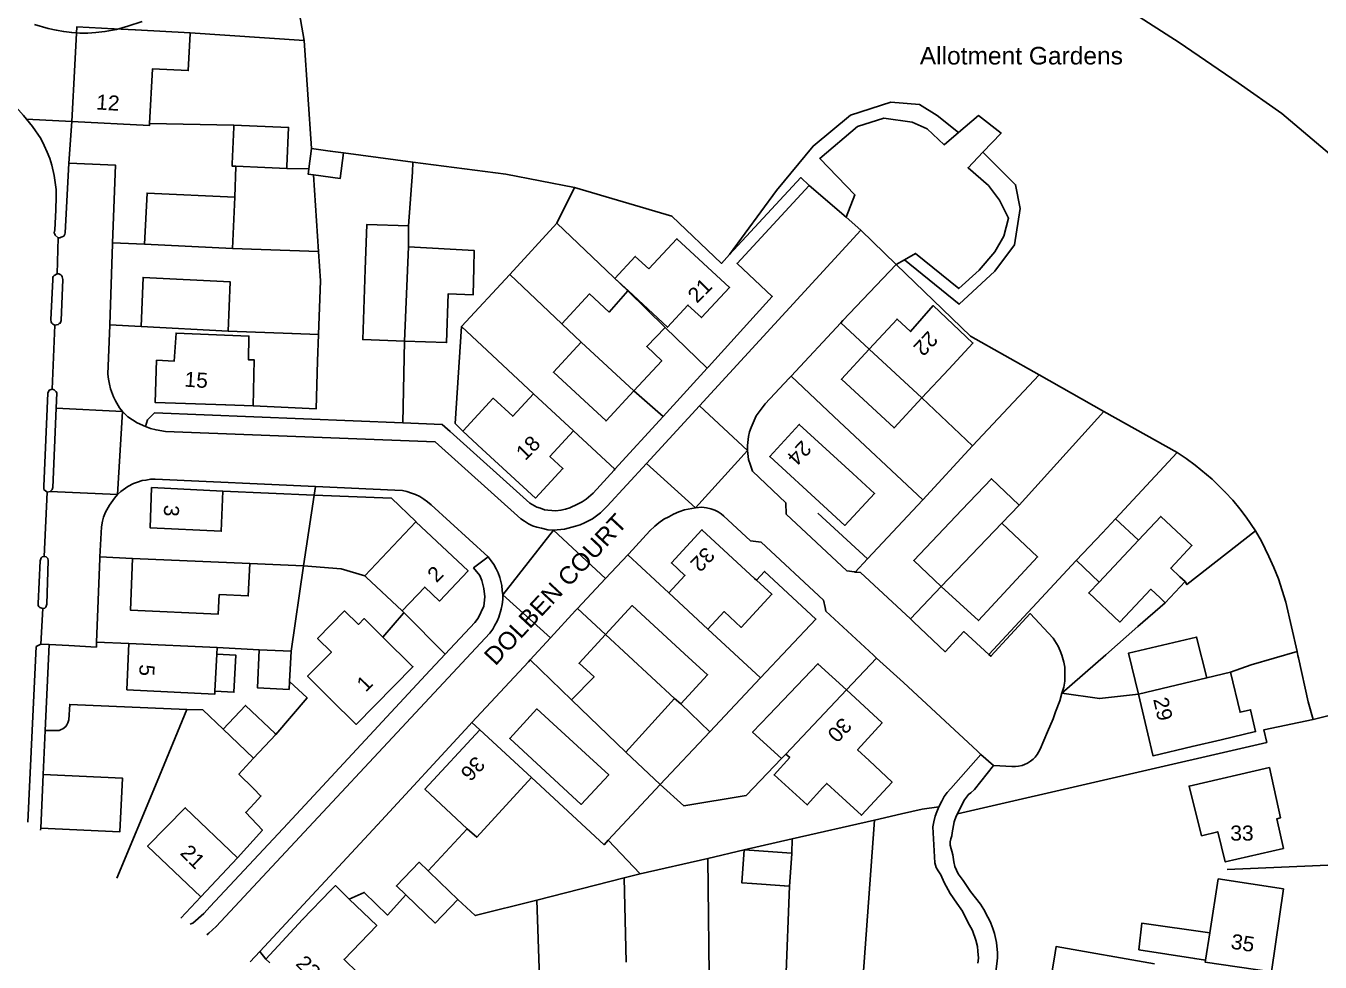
# Model space of a CAD drawing. Header units: millimetres. Extents: x 111502 to 977541, y 8702 to 1044108.
# Drawn here: x 487789.9 to 487918.9, y 241524.3 to 241617.6 of the extents above; entities that cross this region are included whole.
import ezdxf

# ---------------------------------------------------------------- set-up
doc = ezdxf.new("R2010")
doc.units = ezdxf.units.MM
doc.header["$LTSCALE"] = 0.25
doc.linetypes.add('DASHED2', pattern=[9.525, 6.35, -3.175])
doc.layers.add('E HVSS As Laid HV', color=10, linetype='Continuous')
doc.layers.add('X HVSS Site Background', color=8, linetype='Continuous')
doc.styles.add('OS Master Map$1$Standard', font='txt')

# ---------------------------------------------------------------- blocks, each defined once
blk = doc.blocks.new('OS MAP 060722')
at = {"layer": 'X HVSS Site Background', "flags": 128}
for points in [[(-1009.13, 2491.74), (-1010.53, 2491.29), (-1010.53, 2491.29), (-1011.68, 2490.94), (-1011.68, 2490.94), (-1012.83, 2490.74), (-1012.83, 2490.74), (-1013.73, 2490.64), (-1013.73, 2490.64), (-1014.53, 2490.59), (-1014.53, 2490.59), (-1015.33, 2490.59), (-1015.33, 2490.59), (-1016.13, 2490.64), (-1016.13, 2490.64), (-1016.93, 2490.74), (-1016.93, 2490.74), (-1017.68, 2490.89), (-1017.68, 2490.89), (-1018.48, 2491.04), (-1018.48, 2491.04), (-1019.83, 2491.44)], [(-888.63, 2476.74), (-895.53, 2482.59), (-895.53, 2482.59), (-899.88, 2485.64), (-899.88, 2485.64), (-905.78, 2489.64), (-905.78, 2489.64), (-910.58, 2492.74)], [(-995.78, 2506.04), (-992.98, 2489.84)], [(-1004.33, 2490.63), (-1009.79, 2490.91), (-1009.79, 2490.91), (-1011.93, 2491.02), (-1011.93, 2491.02), (-1015.63, 2491.21), (-1015.63, 2491.21), (-1015.83, 2487.44), (-1015.83, 2487.44), (-1016.13, 2481.79)], [(-1008.38, 2481.59), (-1008.08, 2487.04), (-1008.08, 2487.04), (-1004.53, 2486.86), (-1004.53, 2486.86), (-1004.34, 2490.56), (-1004.34, 2490.56), (-1004.33, 2490.63)], [(-1004.33, 2490.63), (-992.98, 2489.84)], [(-992.98, 2489.84), (-992.23, 2479.09)], [(-1025.53, 2485.84), (-1025.03, 2485.64), (-1025.03, 2485.64), (-1024.43, 2485.34), (-1024.43, 2485.34), (-1023.13, 2484.44), (-1023.13, 2484.44), (-1022.48, 2483.94), (-1022.48, 2483.94), (-1021.43, 2482.94), (-1021.43, 2482.94), (-1020.93, 2482.39), (-1020.93, 2482.39), (-1020.63, 2482.02)], [(-950.58, 2468.54), (-945.89, 2474.92), (-945.89, 2474.92), (-942.23, 2479.33), (-942.23, 2479.33), (-938.52, 2482.4), (-938.52, 2482.4), (-934.51, 2483.71), (-934.51, 2483.71), (-931.66, 2483.47), (-931.66, 2483.47), (-929.9, 2482.39), (-929.9, 2482.39), (-927.77, 2480.68)], [(-1016.13, 2481.79), (-1020.63, 2482.02)], [(-1020.63, 2482.02), (-1020.03, 2481.29), (-1020.03, 2481.29), (-1019.23, 2480.09), (-1019.23, 2480.09), (-1018.88, 2479.39), (-1018.88, 2479.39), (-1018.58, 2478.74), (-1018.58, 2478.74), (-1018.33, 2478.09), (-1018.33, 2478.09), (-1018.13, 2477.44), (-1018.13, 2477.44), (-1017.88, 2476.39), (-1017.88, 2476.39), (-1017.68, 2474.99), (-1017.68, 2474.99), (-1017.68, 2474.29), (-1017.68, 2474.29), (-1017.73, 2472.94), (-1017.73, 2472.94), (-1017.83, 2470.99), (-1017.83, 2470.99), (-1017.88, 2470.69), (-1017.88, 2470.69), (-1017.83, 2470.54), (-1017.83, 2470.54), (-1017.78, 2470.44), (-1017.78, 2470.44), (-1017.48, 2470.19)], [(-1016.13, 2481.79), (-1016.43, 2477.64)], [(-1016.13, 2481.79), (-1008.38, 2481.39), (-1008.38, 2481.39), (-1008.38, 2481.59)], [(-999.98, 2481.42), (-1008.38, 2481.59)], [(-938.96, 2472.23), (-938.09, 2474.47), (-938.09, 2474.47), (-941.59, 2478.09), (-941.59, 2478.09), (-937.84, 2481.28), (-937.84, 2481.28), (-935.19, 2482.11), (-935.19, 2482.11), (-932.37, 2481.73), (-932.37, 2481.73), (-930.89, 2481.06), (-930.89, 2481.06), (-929.19, 2479.47), (-929.19, 2479.47), (-927.77, 2480.68)], [(-927.77, 2480.68), (-925.78, 2482.37), (-925.78, 2482.37), (-923.52, 2480.63), (-923.52, 2480.63), (-925.33, 2478.72)], [(-999.98, 2481.42), (-999.98, 2481.21), (-999.98, 2481.21), (-1000.14, 2477.57), (-1000.14, 2477.57), (-1000.15, 2477.34), (-1000.15, 2477.34), (-999.78, 2477.32)], [(-994.71, 2477.1), (-994.71, 2477.13), (-994.71, 2477.13), (-994.7, 2477.33), (-994.7, 2477.33), (-994.53, 2481.19), (-994.53, 2481.19), (-999.98, 2481.42)], [(-992.23, 2479.09), (-992.5, 2477.06), (-992.5, 2477.06), (-992.5, 2477.05)], [(-989.04, 2478.66), (-990.38, 2478.84), (-990.38, 2478.84), (-992.23, 2479.09)], [(-992.04, 2476.45), (-989.39, 2476.09), (-989.39, 2476.09), (-989.04, 2478.66)], [(-982.13, 2477.74), (-989.04, 2478.66)], [(-982.56, 2471.37), (-982.18, 2476.72), (-982.18, 2476.72), (-982.13, 2477.74)], [(-966.03, 2475.19), (-972.88, 2476.54), (-972.88, 2476.54), (-982.13, 2477.74)], [(-933.15, 2468.01), (-927.71, 2463.57), (-927.71, 2463.57), (-924.14, 2466.86), (-924.14, 2466.86), (-922.19, 2469.5), (-922.19, 2469.5), (-921.62, 2473.12), (-921.62, 2473.12), (-922.08, 2475.48), (-922.08, 2475.48), (-925.33, 2478.72)], [(-925.33, 2478.72), (-926.81, 2477.17), (-926.81, 2477.17), (-924.78, 2475.39), (-924.78, 2475.39), (-923.68, 2473.95), (-923.68, 2473.95), (-922.77, 2472.16), (-922.77, 2472.16), (-923.25, 2470.36), (-923.25, 2470.36), (-924.13, 2468.8), (-924.13, 2468.8), (-925.7, 2466.98), (-925.7, 2466.98), (-927.74, 2465.13), (-927.74, 2465.13), (-932.05, 2468.64), (-932.05, 2468.64), (-933.15, 2468.01)], [(-1016.43, 2477.64), (-1016.78, 2470.69), (-1016.78, 2470.69), (-1016.83, 2470.54), (-1016.83, 2470.54), (-1016.93, 2470.34), (-1016.93, 2470.34), (-1017.08, 2470.29), (-1017.08, 2470.29), (-1017.18, 2470.24), (-1017.18, 2470.24), (-1017.33, 2470.19), (-1017.33, 2470.19), (-1017.48, 2470.19)], [(-1016.43, 2477.64), (-1014.08, 2477.54), (-1014.08, 2477.54), (-1011.78, 2477.44), (-1011.78, 2477.44), (-1012.08, 2469.69)], [(-999.88, 2474.24), (-999.78, 2477.29), (-999.78, 2477.29), (-999.78, 2477.32)], [(-999.78, 2477.32), (-996.89, 2477.2), (-996.89, 2477.2), (-994.71, 2477.1)], [(-994.71, 2477.1), (-992.5, 2477.05)], [(-992.5, 2477.05), (-992.5, 2477.04), (-992.5, 2477.04), (-992.57, 2476.52), (-992.57, 2476.52), (-992.04, 2476.45)], [(-992.04, 2476.45), (-991.53, 2468.84)], [(-966.03, 2475.19), (-967.78, 2471.64)], [(-950.58, 2468.54), (-951.38, 2467.64), (-951.38, 2467.64), (-956.33, 2472.34), (-956.33, 2472.34), (-966.03, 2475.19)], [(-942.63, 2475.39), (-949.83, 2467.64), (-949.83, 2467.64), (-946.33, 2464.34), (-946.33, 2464.34), (-952.68, 2457.34), (-952.68, 2457.34), (-952.82, 2457.19)], [(-942.63, 2475.39), (-943.48, 2476.19), (-943.48, 2476.19), (-950.58, 2468.54)], [(-938.96, 2472.23), (-942.63, 2475.39)], [(-999.88, 2474.24), (-1008.63, 2474.64), (-1008.63, 2474.64), (-1008.88, 2469.54)], [(-1000.13, 2469.14), (-999.88, 2474.24)], [(-982.98, 2459.89), (-987.13, 2460.04), (-987.13, 2460.04), (-986.88, 2467.04), (-986.88, 2467.04), (-986.71, 2471.52), (-986.71, 2471.52), (-982.56, 2471.37)], [(-982.56, 2471.37), (-982.58, 2469.29)], [(-967.78, 2471.64), (-972.48, 2466.54)], [(-960.73, 2464.89), (-967.78, 2471.64)], [(-937.48, 2470.94), (-938.96, 2472.23)], [(-1017.58, 2466.59), (-1017.48, 2470.19)], [(-958.63, 2467.09), (-955.83, 2470.09), (-955.83, 2470.09), (-950.58, 2465.24), (-950.58, 2465.24), (-953.38, 2462.24), (-953.38, 2462.24), (-954.72, 2463.49), (-954.72, 2463.49), (-956.76, 2461.28), (-956.76, 2461.28), (-960.66, 2464.89), (-960.66, 2464.89), (-962.02, 2466.14), (-962.02, 2466.14), (-959.98, 2468.34), (-959.98, 2468.34), (-958.63, 2467.09)], [(-953.58, 2453.44), (-937.48, 2470.94)], [(-937.48, 2470.94), (-933.98, 2467.54)], [(-1012.08, 2469.69), (-1012.08, 2469.59), (-1012.08, 2469.59), (-1012.33, 2461.51), (-1012.33, 2461.51), (-1012.33, 2461.5)], [(-1012.08, 2469.69), (-1008.88, 2469.54)], [(-1008.88, 2469.54), (-1000.13, 2469.14)], [(-991.53, 2468.84), (-1000.13, 2469.14)], [(-991.53, 2468.84), (-991.33, 2465.89), (-991.33, 2465.89), (-991.53, 2460.54)], [(-982.98, 2459.89), (-982.58, 2469.29)], [(-982.98, 2459.89), (-978.78, 2459.74), (-978.78, 2459.74), (-978.63, 2464.59), (-978.63, 2464.59), (-976.13, 2464.49), (-976.13, 2464.49), (-976.07, 2467.21), (-976.07, 2467.21), (-976.03, 2468.94), (-976.03, 2468.94), (-982.58, 2469.29)], [(-933.98, 2467.54), (-939.28, 2461.94), (-939.28, 2461.94), (-939.5, 2461.7)], [(-933.15, 2468.01), (-933.98, 2467.54)], [(-933.98, 2467.54), (-926.58, 2460.39), (-926.58, 2460.39), (-919.73, 2456.54)], [(-1017.58, 2466.59), (-1017.88, 2466.44), (-1017.88, 2466.44), (-1017.98, 2466.34), (-1017.98, 2466.34), (-1018.03, 2466.24), (-1018.03, 2466.24), (-1018.03, 2465.99), (-1018.03, 2465.99), (-1018.23, 2462.04), (-1018.23, 2462.04), (-1018.18, 2461.79), (-1018.18, 2461.79), (-1018.13, 2461.69), (-1018.13, 2461.69), (-1018.03, 2461.59), (-1018.03, 2461.59), (-1017.83, 2461.49)], [(-1017.58, 2466.59), (-1017.43, 2466.59), (-1017.43, 2466.59), (-1017.23, 2466.49), (-1017.23, 2466.49), (-1017.13, 2466.39), (-1017.13, 2466.39), (-1017.08, 2466.29), (-1017.08, 2466.29), (-1017.03, 2466.04), (-1017.03, 2466.04), (-1017.18, 2461.94), (-1017.18, 2461.94), (-1017.23, 2461.84), (-1017.23, 2461.84), (-1017.28, 2461.69), (-1017.28, 2461.69), (-1017.38, 2461.64), (-1017.38, 2461.64), (-1017.48, 2461.54), (-1017.48, 2461.54), (-1017.83, 2461.49)], [(-1000.53, 2460.89), (-1000.33, 2465.79), (-1000.33, 2465.79), (-1009.03, 2466.24), (-1009.03, 2466.24), (-1009.23, 2461.34)], [(-972.48, 2466.54), (-977.28, 2461.34)], [(-967.3, 2461.62), (-972.48, 2466.54)], [(-967.3, 2461.62), (-964.52, 2464.6), (-964.52, 2464.6), (-962.58, 2462.79), (-962.58, 2462.79), (-960.73, 2464.89)], [(-956.98, 2461.24), (-960.73, 2464.89)], [(-936.68, 2459.09), (-933.88, 2462.09), (-933.88, 2462.09), (-932.53, 2460.84), (-932.53, 2460.84), (-930.28, 2463.44), (-930.28, 2463.44), (-926.33, 2459.69), (-926.33, 2459.69), (-928.73, 2457.09), (-928.73, 2457.09), (-931.43, 2454.24)], [(-1018.08, 2455.09), (-1017.83, 2461.49)], [(-1012.33, 2461.5), (-1012.33, 2461.49), (-1012.33, 2461.49), (-1012.53, 2456.59), (-1012.53, 2456.59), (-1012.48, 2456.09), (-1012.48, 2456.09), (-1012.38, 2455.59), (-1012.38, 2455.59), (-1012.28, 2455.14), (-1012.28, 2455.14), (-1011.98, 2454.34), (-1011.98, 2454.34), (-1011.78, 2453.94), (-1011.78, 2453.94), (-1011.38, 2453.24), (-1011.38, 2453.24), (-1011.08, 2452.89)], [(-1012.33, 2461.5), (-1009.23, 2461.34)], [(-1009.23, 2461.34), (-1000.53, 2460.89)], [(-977.28, 2461.34), (-977.93, 2451.69), (-977.93, 2451.69), (-977.15, 2450.93)], [(-970.13, 2454.64), (-977.28, 2461.34)], [(-965.38, 2459.79), (-967.3, 2461.62)], [(-960.13, 2454.94), (-957.33, 2457.94), (-957.33, 2457.94), (-958.83, 2459.34), (-958.83, 2459.34), (-956.98, 2461.24)], [(-952.82, 2457.19), (-956.98, 2461.24)], [(-939.5, 2461.7), (-944.44, 2456.39)], [(-939.5, 2461.7), (-936.68, 2459.09)], [(-998.04, 2453.43), (-1000.78, 2453.53), (-1000.78, 2453.53), (-1007.83, 2453.79), (-1007.83, 2453.79), (-1007.68, 2457.99), (-1007.68, 2457.99), (-1005.93, 2457.89), (-1005.93, 2457.89), (-1005.73, 2460.69), (-1005.73, 2460.69), (-998.48, 2460.4), (-998.48, 2460.4), (-998.53, 2458.03), (-998.53, 2458.03), (-997.94, 2458.02), (-997.94, 2458.02), (-998.04, 2453.43)], [(-991.53, 2460.54), (-994.18, 2460.65), (-994.18, 2460.65), (-1000.53, 2460.89)], [(-998.04, 2453.43), (-991.78, 2453.14), (-991.78, 2453.14), (-991.63, 2457.9), (-991.63, 2457.9), (-991.53, 2460.54)], [(-982.98, 2459.89), (-983.13, 2451.74)], [(-960.13, 2454.94), (-962.88, 2451.94), (-962.88, 2451.94), (-968.13, 2456.79), (-968.13, 2456.79), (-965.38, 2459.79)], [(-960.13, 2454.94), (-965.38, 2459.79)], [(-936.68, 2459.09), (-939.43, 2456.09), (-939.43, 2456.09), (-934.18, 2451.24), (-934.18, 2451.24), (-931.43, 2454.24)], [(-936.68, 2459.09), (-931.43, 2454.24)], [(-952.82, 2457.19), (-957.18, 2452.39)], [(-944.44, 2456.39), (-944.63, 2456.19), (-944.63, 2456.19), (-947.03, 2453.64), (-947.03, 2453.64), (-947.93, 2452.44), (-947.93, 2452.44), (-948.13, 2451.99), (-948.13, 2451.99), (-948.43, 2451.29), (-948.43, 2451.29), (-948.58, 2450.84), (-948.58, 2450.84), (-948.68, 2450.39), (-948.68, 2450.39), (-948.78, 2449.49), (-948.78, 2449.49), (-948.78, 2448.99)], [(-944.44, 2456.39), (-940.18, 2452.39)], [(-919.73, 2456.54), (-926.38, 2449.44)], [(-919.73, 2456.54), (-913.28, 2452.89)], [(-1018.08, 2455.09), (-1018.28, 2455.04), (-1018.28, 2455.04), (-1018.38, 2454.99), (-1018.38, 2454.99), (-1018.53, 2454.69), (-1018.53, 2454.69), (-1018.93, 2445.44), (-1018.93, 2445.44), (-1018.93, 2445.19), (-1018.93, 2445.19), (-1018.88, 2445.04), (-1018.88, 2445.04), (-1018.78, 2444.99), (-1018.78, 2444.99), (-1018.58, 2444.84)], [(-1018.08, 2455.09), (-1017.88, 2455.04), (-1017.88, 2455.04), (-1017.68, 2454.84), (-1017.68, 2454.84), (-1017.63, 2454.74), (-1017.63, 2454.74), (-1017.69, 2453.21)], [(-977.15, 2450.93), (-977.14, 2450.95), (-977.14, 2450.95), (-974.12, 2454.2), (-974.12, 2454.2), (-972.19, 2452.41), (-972.19, 2452.41), (-970.13, 2454.64)], [(-970.13, 2454.64), (-966.13, 2450.94)], [(-960.13, 2454.94), (-957.18, 2452.39)], [(-1017.69, 2453.21), (-1018.03, 2445.29), (-1018.03, 2445.29), (-1018.08, 2445.09), (-1018.08, 2445.09), (-1018.28, 2444.89)], [(-1011.08, 2452.89), (-1017.69, 2453.21)], [(-958.87, 2447.69), (-953.58, 2453.44)], [(-948.78, 2448.99), (-953.58, 2453.44)], [(-931.43, 2454.24), (-926.38, 2449.44)], [(-1011.58, 2444.59), (-1011.08, 2452.89)], [(-1011.08, 2452.89), (-1010.53, 2452.34), (-1010.53, 2452.34), (-1009.63, 2451.74), (-1009.63, 2451.74), (-1008.78, 2451.39)], [(-983.13, 2451.74), (-1007.88, 2452.74), (-1007.88, 2452.74), (-1008.58, 2452.04), (-1008.58, 2452.04), (-1008.78, 2451.39)], [(-957.18, 2452.39), (-962, 2447.12)], [(-940.18, 2452.39), (-931.33, 2444.09)], [(-921.72, 2443.54), (-913.28, 2452.89)], [(-913.28, 2452.89), (-905.98, 2448.79)], [(-1008.78, 2451.39), (-1008.28, 2451.19), (-1008.28, 2451.19), (-1007.73, 2451.04), (-1007.73, 2451.04), (-1006.78, 2450.89), (-1006.78, 2450.89), (-979.93, 2449.84), (-979.93, 2449.84), (-971.38, 2442.19), (-971.38, 2442.19), (-971.03, 2441.94), (-971.03, 2441.94), (-970.63, 2441.69), (-970.63, 2441.69), (-970.23, 2441.49), (-970.23, 2441.49), (-969.78, 2441.34), (-969.78, 2441.34), (-969.33, 2441.24), (-969.33, 2441.24), (-968.68, 2441.09), (-968.68, 2441.09), (-968.13, 2441.04)], [(-962, 2447.12), (-962.08, 2447.04), (-962.08, 2447.04), (-964.18, 2444.74), (-964.18, 2444.74), (-964.88, 2444.14), (-964.88, 2444.14), (-965.28, 2443.89), (-965.28, 2443.89), (-965.73, 2443.64), (-965.73, 2443.64), (-966.48, 2443.29), (-966.48, 2443.29), (-966.93, 2443.14), (-966.93, 2443.14), (-967.38, 2443.04), (-967.38, 2443.04), (-967.88, 2442.99), (-967.88, 2442.99), (-968.68, 2443.04), (-968.68, 2443.04), (-969.03, 2443.09), (-969.03, 2443.09), (-969.43, 2443.24), (-969.43, 2443.24), (-969.78, 2443.34), (-969.78, 2443.34), (-970.48, 2443.74), (-970.48, 2443.74), (-978.43, 2450.89), (-978.43, 2450.89), (-979.23, 2451.59), (-979.23, 2451.59), (-983.13, 2451.74)], [(-966.13, 2450.94), (-968.48, 2448.39), (-968.48, 2448.39), (-967.18, 2447.19), (-967.18, 2447.19), (-969.93, 2444.24), (-969.93, 2444.24), (-975.23, 2449.14), (-975.23, 2449.14), (-977.15, 2450.93)], [(-962, 2447.12), (-966.13, 2450.94)], [(-938.28, 2446.69), (-943.63, 2451.59), (-943.63, 2451.59), (-946.58, 2448.39), (-946.58, 2448.39), (-941.23, 2443.49), (-941.23, 2443.49), (-939.08, 2441.52), (-939.08, 2441.52), (-936.13, 2444.72), (-936.13, 2444.72), (-938.28, 2446.69)], [(-926.38, 2449.44), (-931.33, 2444.09)], [(-953.98, 2443.29), (-948.78, 2448.99)], [(-948.78, 2448.99), (-948.68, 2448.09), (-948.68, 2448.09), (-948.53, 2447.64), (-948.53, 2447.64), (-948.28, 2446.94), (-948.28, 2446.94), (-944.98, 2443.79), (-944.98, 2443.79), (-944.98, 2443.78), (-944.98, 2443.78), (-944.98, 2443.77), (-944.98, 2443.77), (-944.93, 2442.64), (-944.93, 2442.64), (-938.88, 2436.99), (-938.88, 2436.99), (-938.13, 2436.89), (-938.13, 2436.89), (-938.05, 2436.88)], [(-905.98, 2448.79), (-912.11, 2442.19)], [(-905.98, 2448.79), (-905.08, 2448.19), (-905.08, 2448.19), (-904.18, 2447.54), (-904.18, 2447.54), (-902.48, 2446.14), (-902.48, 2446.14), (-901.18, 2444.84), (-901.18, 2444.84), (-900.43, 2444.04), (-900.43, 2444.04), (-899.73, 2443.19), (-899.73, 2443.19), (-899.08, 2442.34), (-899.08, 2442.34), (-898.18, 2440.99)], [(-968.13, 2441.04), (-967.03, 2441.14), (-967.03, 2441.14), (-965.93, 2441.44), (-965.93, 2441.44), (-965.48, 2441.59), (-965.48, 2441.59), (-965.03, 2441.79), (-965.03, 2441.79), (-964.23, 2442.19), (-964.23, 2442.19), (-963.43, 2442.79), (-963.43, 2442.79), (-962.78, 2443.44), (-962.78, 2443.44), (-958.87, 2447.69)], [(-953.98, 2443.29), (-958.87, 2447.69)], [(-1011.58, 2444.59), (-1011.23, 2444.89), (-1011.23, 2444.89), (-1010.53, 2445.39), (-1010.53, 2445.39), (-1009.98, 2445.69), (-1009.98, 2445.69), (-1009.58, 2445.84), (-1009.58, 2445.84), (-1009.13, 2445.99), (-1009.13, 2445.99), (-1008.73, 2446.04), (-1008.73, 2446.04), (-1008.28, 2446.14), (-1008.28, 2446.14), (-1007.83, 2446.14), (-1007.83, 2446.14), (-991.85, 2445.4)], [(-929.48, 2435.44), (-932.23, 2438.04), (-932.23, 2438.04), (-927.43, 2443.09), (-927.43, 2443.09), (-924.49, 2446.18), (-924.49, 2446.18), (-921.76, 2443.58), (-921.76, 2443.58), (-921.72, 2443.54)], [(-1018.88, 2438.44), (-1018.58, 2444.84)], [(-1018.28, 2444.89), (-1018.58, 2444.84)], [(-1011.58, 2444.59), (-1018.28, 2444.89)], [(-1013.32, 2438.39), (-1013.18, 2441.39), (-1013.18, 2441.39), (-1013.08, 2441.94), (-1013.08, 2441.94), (-1012.98, 2442.34), (-1012.98, 2442.34), (-1012.78, 2442.84), (-1012.78, 2442.84), (-1012.38, 2443.54), (-1012.38, 2443.54), (-1011.88, 2444.24), (-1011.88, 2444.24), (-1011.58, 2444.59)], [(-1001.08, 2444.94), (-1001.23, 2440.94), (-1001.23, 2440.94), (-1008.33, 2441.29), (-1008.33, 2441.29), (-1008.18, 2445.29), (-1008.18, 2445.29), (-1001.08, 2444.94)], [(-1001.08, 2444.94), (-991.98, 2444.54)], [(-991.98, 2444.54), (-993.03, 2437.49)], [(-991.85, 2445.4), (-991.98, 2444.54)], [(-991.98, 2444.54), (-984.28, 2444.24), (-984.28, 2444.24), (-981.84, 2441.9), (-981.84, 2441.9), (-981.83, 2441.89)], [(-991.85, 2445.4), (-983.93, 2445.04), (-983.93, 2445.04), (-983.18, 2444.99), (-983.18, 2444.99), (-982.73, 2444.89), (-982.73, 2444.89), (-982.28, 2444.74), (-982.28, 2444.74), (-981.88, 2444.59), (-981.88, 2444.59), (-981.43, 2444.39), (-981.43, 2444.39), (-981.03, 2444.14), (-981.03, 2444.14), (-980.68, 2443.89), (-980.68, 2443.89), (-980.33, 2443.59), (-980.33, 2443.59), (-974.63, 2438.39)], [(-953.98, 2443.29), (-955.08, 2443.09), (-955.08, 2443.09), (-955.63, 2442.89), (-955.63, 2442.89), (-956.18, 2442.64), (-956.18, 2442.64), (-956.63, 2442.39), (-956.63, 2442.39), (-957.13, 2442.14), (-957.13, 2442.14), (-957.63, 2441.79), (-957.63, 2441.79), (-958.03, 2441.44), (-958.03, 2441.44), (-958.53, 2440.99), (-958.53, 2440.99), (-960.63, 2438.69), (-960.63, 2438.69), (-960.73, 2438.58)], [(-935.92, 2428.3), (-936.23, 2428.59), (-936.23, 2428.59), (-940.98, 2432.99), (-940.98, 2432.99), (-941.06, 2433.33), (-941.06, 2433.33), (-941.23, 2434.09), (-941.23, 2434.09), (-947.43, 2439.84), (-947.43, 2439.84), (-948.22, 2439.95), (-948.22, 2439.95), (-948.48, 2439.99), (-948.48, 2439.99), (-951.18, 2442.49), (-951.18, 2442.49), (-951.43, 2442.69), (-951.43, 2442.69), (-951.73, 2442.89), (-951.73, 2442.89), (-952.03, 2443.04), (-952.03, 2443.04), (-952.43, 2443.19), (-952.43, 2443.19), (-952.88, 2443.29), (-952.88, 2443.29), (-953.33, 2443.34), (-953.33, 2443.34), (-953.98, 2443.29)], [(-931.33, 2444.09), (-936.83, 2438.19)], [(-921.72, 2443.54), (-923.43, 2441.74)], [(-986.92, 2436.51), (-984.68, 2438.88), (-984.68, 2438.88), (-984.68, 2438.89), (-984.68, 2438.89), (-981.83, 2441.89)], [(-981.83, 2441.89), (-976.63, 2436.99), (-976.63, 2436.99), (-979.48, 2433.99), (-979.48, 2433.99), (-980.95, 2435.38), (-980.95, 2435.38), (-983.19, 2433)], [(-936.83, 2438.19), (-941.78, 2442.74)], [(-923.43, 2441.74), (-929.48, 2435.44)], [(-929.48, 2435.44), (-925.78, 2432.04), (-925.78, 2432.04), (-919.88, 2438.39), (-919.88, 2438.39), (-923.43, 2441.74)], [(-912.11, 2442.19), (-913.42, 2440.8), (-913.42, 2440.8), (-916.03, 2438.03)], [(-909.83, 2440.04), (-912.11, 2442.19)], [(-905.18, 2435.92), (-905.69, 2436.4), (-905.69, 2436.4), (-906.61, 2437.27), (-906.61, 2437.27), (-904.5, 2439.52), (-904.5, 2439.52), (-907.6, 2442.42), (-907.6, 2442.42), (-909.83, 2440.04)], [(-973.18, 2434.59), (-968.13, 2441.04)], [(-968.13, 2441.04), (-962.94, 2436.23)], [(-947.89, 2436.07), (-948.08, 2436.24), (-948.08, 2436.24), (-953.33, 2441.09), (-953.33, 2441.09), (-956.38, 2437.79), (-956.38, 2437.79), (-955.03, 2436.54), (-955.03, 2436.54), (-956.63, 2434.79)], [(-905.18, 2435.92), (-905, 2435.63), (-905, 2435.63), (-898.18, 2440.99)], [(-898.18, 2440.99), (-897.58, 2439.94), (-897.58, 2439.94), (-896.83, 2438.44), (-896.83, 2438.44), (-896.33, 2437.34), (-896.33, 2437.34), (-895.88, 2436.19), (-895.88, 2436.19), (-895.13, 2433.89), (-895.13, 2433.89), (-894.02, 2428.96)], [(-913.75, 2435.88), (-909.83, 2440.04)], [(-1018.88, 2438.44), (-1019.08, 2438.39), (-1019.08, 2438.39), (-1019.18, 2438.29), (-1019.18, 2438.29), (-1019.28, 2437.99), (-1019.28, 2437.99), (-1019.48, 2433.74), (-1019.48, 2433.74), (-1019.48, 2433.54), (-1019.48, 2433.54), (-1019.43, 2433.44), (-1019.43, 2433.44), (-1019.33, 2433.34), (-1019.33, 2433.34), (-1019.03, 2433.24)], [(-1018.88, 2438.44), (-1018.68, 2438.39), (-1018.68, 2438.39), (-1018.53, 2438.24), (-1018.53, 2438.24), (-1018.48, 2438.04), (-1018.48, 2438.04), (-1018.63, 2433.69), (-1018.63, 2433.69), (-1018.73, 2433.39), (-1018.73, 2433.39), (-1018.83, 2433.29), (-1018.83, 2433.29), (-1019.03, 2433.24)], [(-1013.66, 2429.89), (-1013.33, 2438.24), (-1013.33, 2438.24), (-1013.32, 2438.39)], [(-1013.32, 2438.39), (-1010.08, 2438.24)], [(-1010.08, 2438.24), (-1010.28, 2433.09), (-1010.28, 2433.09), (-1001.53, 2432.69), (-1001.53, 2432.69), (-1001.43, 2434.63), (-1001.43, 2434.63), (-998.55, 2434.49), (-998.55, 2434.49), (-998.39, 2437.72)], [(-998.39, 2437.72), (-1010.08, 2438.24)], [(-993.03, 2437.49), (-998.39, 2437.72)], [(-978.92, 2428.69), (-975.98, 2431.84), (-975.98, 2431.84), (-975.63, 2432.29), (-975.63, 2432.29), (-975.08, 2433.49), (-975.08, 2433.49), (-975.03, 2433.79), (-975.03, 2433.79), (-974.98, 2434.39), (-974.98, 2434.39), (-975.08, 2435.24), (-975.08, 2435.24), (-975.17, 2435.62), (-975.17, 2435.62), (-975.28, 2436.04), (-975.28, 2436.04), (-975.48, 2436.54), (-975.48, 2436.54), (-976.08, 2437.29), (-976.08, 2437.29), (-974.63, 2438.39)], [(-973.18, 2434.59), (-973.23, 2435.04), (-973.23, 2435.04), (-973.28, 2435.54), (-973.28, 2435.54), (-973.48, 2436.34), (-973.48, 2436.34), (-973.63, 2436.79), (-973.63, 2436.79), (-973.83, 2437.19), (-973.83, 2437.19), (-974.08, 2437.64), (-974.08, 2437.64), (-974.33, 2437.99), (-974.33, 2437.99), (-974.63, 2438.39)], [(-960.73, 2438.58), (-962.94, 2436.23)], [(-960.73, 2438.58), (-956.63, 2434.79)], [(-938.05, 2436.88), (-936.83, 2438.19)], [(-924.73, 2428.67), (-916.03, 2438.03)], [(-916.03, 2438.03), (-916.01, 2438.02), (-916.01, 2438.02), (-913.75, 2435.88)], [(-993.03, 2437.49), (-994.28, 2428.99)], [(-993.03, 2437.49), (-989.28, 2437.19), (-989.28, 2437.19), (-986.92, 2436.51)], [(-983.19, 2433), (-985.25, 2434.94), (-985.25, 2434.94), (-986.78, 2436.38), (-986.78, 2436.38), (-986.92, 2436.51)], [(-947.48, 2426.34), (-941.98, 2432.19), (-941.98, 2432.19), (-947.08, 2436.94), (-947.08, 2436.94), (-947.89, 2436.07)], [(-938.05, 2436.88), (-937.88, 2436.87), (-937.88, 2436.87), (-937.53, 2436.84), (-937.53, 2436.84), (-932.56, 2432.2)], [(-962.94, 2436.23), (-965.74, 2433.24)], [(-952.73, 2431.19), (-951.13, 2432.94), (-951.13, 2432.94), (-949.41, 2431.36), (-949.41, 2431.36), (-946.36, 2434.66), (-946.36, 2434.66), (-947.89, 2436.07)], [(-932.56, 2432.2), (-929.48, 2435.44)], [(-913.75, 2435.88), (-914.78, 2434.79), (-914.78, 2434.79), (-911.68, 2431.89), (-911.68, 2431.89), (-908.59, 2435.17), (-908.59, 2435.17), (-907.67, 2434.31), (-907.67, 2434.31), (-907.16, 2433.82)], [(-907.16, 2433.82), (-905.18, 2435.92)], [(-1002.66, 2400.73), (-1002.48, 2400.89), (-1002.48, 2400.89), (-1001.73, 2401.54), (-1001.73, 2401.54), (-974.48, 2430.79), (-974.48, 2430.79), (-974.18, 2431.19), (-974.18, 2431.19), (-973.98, 2431.59), (-973.98, 2431.59), (-973.73, 2431.99), (-973.73, 2431.99), (-973.58, 2432.39), (-973.58, 2432.39), (-973.33, 2433.19), (-973.33, 2433.19), (-973.23, 2433.64), (-973.23, 2433.64), (-973.18, 2434.14), (-973.18, 2434.14), (-973.18, 2434.59)], [(-973.18, 2434.59), (-968.43, 2430.32)], [(-952.73, 2431.19), (-956.63, 2434.79)], [(-1019.23, 2429.69), (-1019.03, 2433.24)], [(-985.13, 2430.39), (-982.13, 2427.44), (-982.13, 2427.44), (-987.78, 2421.69), (-987.78, 2421.69), (-990.37, 2424.25), (-990.37, 2424.25), (-992.63, 2426.49), (-992.63, 2426.49), (-990.26, 2428.9), (-990.26, 2428.9), (-991.64, 2430.26), (-991.64, 2430.26), (-988.94, 2433.01), (-988.94, 2433.01), (-987.55, 2431.65), (-987.55, 2431.65), (-986.98, 2432.24), (-986.98, 2432.24), (-985.13, 2430.39)], [(-983.04, 2432.84), (-983.08, 2432.79), (-983.08, 2432.79), (-985.13, 2430.39)], [(-983.04, 2432.84), (-983.19, 2433)], [(-978.92, 2428.69), (-983.04, 2432.84)], [(-965.74, 2433.24), (-965.93, 2433.04), (-965.93, 2433.04), (-968.43, 2430.32)], [(-965.74, 2433.24), (-962.93, 2430.64)], [(-955.42, 2423.74), (-952.77, 2426.64), (-952.77, 2426.64), (-955.08, 2428.74), (-955.08, 2428.74), (-960.28, 2433.54), (-960.28, 2433.54), (-962.93, 2430.64)], [(-924.73, 2428.67), (-924.53, 2428.49), (-924.53, 2428.49), (-920.63, 2432.74), (-920.63, 2432.74), (-918.33, 2430.29), (-918.33, 2430.29), (-917.83, 2429.49), (-917.83, 2429.49), (-917.63, 2429.04), (-917.63, 2429.04), (-917.48, 2428.59), (-917.48, 2428.59), (-917.28, 2427.89), (-917.28, 2427.89), (-917.18, 2427.39), (-917.18, 2427.39), (-917.18, 2425.99), (-917.18, 2425.99), (-917.28, 2425.39), (-917.28, 2425.39), (-917.45, 2424.81)], [(-909.88, 2431.44), (-907.16, 2433.82)], [(-932.56, 2432.2), (-932.23, 2431.89), (-932.23, 2431.89), (-929.08, 2428.94), (-929.08, 2428.94), (-927.23, 2430.94), (-927.23, 2430.94), (-924.73, 2428.67)], [(-917.45, 2424.81), (-913.07, 2428.64), (-913.07, 2428.64), (-909.88, 2431.44)], [(-968.43, 2430.32), (-970.46, 2428.12)], [(-962.93, 2430.64), (-965.58, 2427.79), (-965.58, 2427.79), (-964.08, 2426.44), (-964.08, 2426.44), (-966.33, 2424.14)], [(-962.93, 2430.64), (-956.08, 2424.29)], [(-947.48, 2426.34), (-952.73, 2431.19)], [(-903.03, 2426.34), (-904.03, 2430.39), (-904.03, 2430.39), (-910.83, 2428.79), (-910.83, 2428.79), (-909.83, 2424.69)], [(-1020.5, 2411.94), (-1020.08, 2421.09), (-1020.08, 2421.09), (-1019.68, 2429.44), (-1019.68, 2429.44), (-1019.23, 2429.69)], [(-1019.23, 2429.69), (-1018.39, 2429.65)], [(-1018.78, 2421.09), (-1018.39, 2429.65)], [(-1018.39, 2429.65), (-1016.43, 2429.54), (-1016.43, 2429.54), (-1013.68, 2429.39), (-1013.68, 2429.39), (-1013.66, 2429.89)], [(-1013.66, 2429.89), (-1010.43, 2429.74)], [(-1010.43, 2429.74), (-1010.63, 2425.14), (-1010.63, 2425.14), (-1001.88, 2424.69), (-1001.88, 2424.69), (-1001.86, 2424.99)], [(-1001.63, 2429.34), (-1010.43, 2429.74)], [(-978.92, 2428.69), (-980.88, 2426.59), (-980.88, 2426.59), (-994.61, 2411.83), (-994.61, 2411.83), (-1002.33, 2403.54), (-1002.33, 2403.54), (-1002.98, 2402.84), (-1002.98, 2402.84), (-1004.08, 2401.89), (-1004.08, 2401.89), (-1004.18, 2401.84), (-1004.18, 2401.84), (-1004.33, 2401.78)], [(-1001.86, 2424.99), (-999.97, 2424.89), (-999.97, 2424.89), (-999.77, 2428.59), (-999.77, 2428.59), (-1001.66, 2428.69)], [(-1001.86, 2424.99), (-1001.66, 2428.69)], [(-1001.66, 2428.69), (-1001.63, 2429.34)], [(-1001.63, 2429.34), (-997.44, 2429.14)], [(-994.46, 2425.17), (-997.62, 2425.32), (-997.62, 2425.32), (-997.44, 2429.14)], [(-997.44, 2429.14), (-994.28, 2428.99)], [(-994.28, 2428.99), (-994.42, 2425.96)], [(-900.65, 2426.91), (-898.59, 2427.63), (-898.59, 2427.63), (-894.02, 2428.96)], [(-894.02, 2428.96), (-893.93, 2428.55), (-893.93, 2428.55), (-893.88, 2428.34), (-893.88, 2428.34), (-892.93, 2423.94), (-892.93, 2423.94), (-892.43, 2422.19)], [(-970.46, 2428.12), (-970.63, 2427.94), (-970.63, 2427.94), (-976.27, 2421.87)], [(-970.46, 2428.12), (-966.33, 2424.14)], [(-938.93, 2425.14), (-941.78, 2427.74), (-941.78, 2427.74), (-946.64, 2422.66), (-946.64, 2422.66), (-948.29, 2420.93), (-948.29, 2420.93), (-945.4, 2418.3), (-945.4, 2418.3), (-945.39, 2418.28)], [(-935.92, 2428.3), (-938.93, 2425.14)], [(-933.26, 2425.86), (-935.92, 2428.3)], [(-952.53, 2420.94), (-947.48, 2426.34)], [(-909.83, 2424.69), (-908.88, 2420.74), (-908.88, 2420.74), (-908.38, 2418.62), (-908.38, 2418.62), (-908.37, 2418.57), (-908.37, 2418.57), (-904.49, 2419.49), (-904.49, 2419.49), (-901.57, 2420.17), (-901.57, 2420.17), (-898.15, 2420.98), (-898.15, 2420.98), (-898.66, 2423.15), (-898.66, 2423.15), (-899.7, 2422.9), (-899.7, 2422.9), (-900.65, 2426.91)], [(-903.03, 2426.34), (-909.83, 2424.69)], [(-900.65, 2426.91), (-903.03, 2426.34)], [(-994.42, 2425.96), (-992.68, 2424.34), (-992.68, 2424.34), (-995.78, 2420.7)], [(-994.42, 2425.96), (-994.46, 2425.17)], [(-938.93, 2425.14), (-935.38, 2421.84), (-935.38, 2421.84), (-937.82, 2419.17), (-937.82, 2419.17), (-936.68, 2418.09), (-936.68, 2418.09), (-934.38, 2415.94), (-934.38, 2415.94), (-937.43, 2412.64), (-937.43, 2412.64), (-939.73, 2414.74), (-939.73, 2414.74), (-940.9, 2415.81), (-940.9, 2415.81), (-941.27, 2415.39), (-941.27, 2415.39), (-942.84, 2413.67), (-942.84, 2413.67), (-946.14, 2416.66), (-946.14, 2416.66), (-944.58, 2418.38), (-944.58, 2418.38), (-944.98, 2418.74)], [(-944.98, 2418.74), (-938.93, 2425.14)], [(-925.53, 2418.69), (-925.88, 2419.04), (-925.88, 2419.04), (-933.26, 2425.86)], [(-878.48, 2425.69), (-892.43, 2422.19)], [(-1018.78, 2421.09), (-1017.38, 2421.09), (-1017.38, 2421.09), (-1017.18, 2421.19), (-1017.18, 2421.19), (-1017.03, 2421.24), (-1017.03, 2421.24), (-1016.73, 2421.49), (-1016.73, 2421.49), (-1016.63, 2421.64), (-1016.63, 2421.64), (-1016.53, 2421.84), (-1016.53, 2421.84), (-1016.43, 2422.14), (-1016.43, 2422.14), (-1016.33, 2423.69), (-1016.33, 2423.69), (-1004.68, 2423.19)], [(-1001.05, 2421.22), (-998.81, 2423.58), (-998.81, 2423.58), (-995.86, 2420.77), (-995.86, 2420.77), (-995.78, 2420.7)], [(-960.93, 2418.94), (-966.33, 2424.14)], [(-956.08, 2424.29), (-960.93, 2418.94)], [(-956.08, 2424.29), (-955.42, 2423.74)], [(-952.53, 2420.94), (-955.42, 2423.74)], [(-917.45, 2424.81), (-917.68, 2424.04), (-917.68, 2424.04), (-918.08, 2422.94), (-918.08, 2422.94), (-918.33, 2422.24), (-918.33, 2422.24), (-918.88, 2420.94), (-918.88, 2420.94), (-919.63, 2419.24), (-919.63, 2419.24), (-919.78, 2418.94), (-919.78, 2418.94), (-919.93, 2418.69), (-919.93, 2418.69), (-920.13, 2418.44), (-920.13, 2418.44), (-920.33, 2418.24), (-920.33, 2418.24), (-920.58, 2418.04), (-920.58, 2418.04), (-920.88, 2417.84), (-920.88, 2417.84), (-921.18, 2417.69), (-921.18, 2417.69), (-921.43, 2417.59), (-921.43, 2417.59), (-921.78, 2417.54), (-921.78, 2417.54), (-922.08, 2417.49), (-922.08, 2417.49), (-922.43, 2417.49), (-922.43, 2417.49), (-924.28, 2417.59)], [(-917.45, 2424.81), (-913.7, 2424.27), (-913.7, 2424.27), (-909.83, 2424.69)], [(-1004.68, 2423.19), (-1007.63, 2415.99)], [(-1001.05, 2421.22), (-1003.08, 2423.14), (-1003.08, 2423.14), (-1004.68, 2423.19)], [(-964.53, 2418.44), (-969.78, 2423.24), (-969.78, 2423.24), (-972.48, 2420.29), (-972.48, 2420.29), (-965.36, 2413.71), (-965.36, 2413.71), (-962.61, 2416.66), (-962.61, 2416.66), (-964.53, 2418.44)], [(-1018.98, 2416.69), (-1018.78, 2421.09)], [(-998.03, 2418.34), (-1001.05, 2421.22)], [(-976.27, 2421.87), (-976.53, 2421.59), (-976.53, 2421.59), (-985.68, 2411.69), (-985.68, 2411.69), (-997.39, 2399.07)], [(-975.48, 2421.14), (-980.93, 2415.24), (-980.93, 2415.24), (-976.73, 2411.29)], [(-976.27, 2421.87), (-975.48, 2421.14)], [(-970.33, 2416.39), (-975.48, 2421.14)], [(-927.86, 2412.77), (-897.04, 2419.9), (-897.04, 2419.9), (-897.32, 2421.16), (-897.32, 2421.16), (-892.43, 2422.19)], [(-995.78, 2420.7), (-998.03, 2418.34)], [(-957.48, 2415.69), (-952.53, 2420.94)], [(-957.48, 2415.69), (-960.93, 2418.94)], [(-944.98, 2418.74), (-945.39, 2418.28)], [(-925.53, 2418.69), (-928.53, 2415.29), (-928.53, 2415.29), (-928.88, 2414.89), (-928.88, 2414.89), (-929.18, 2414.49), (-929.18, 2414.49), (-929.43, 2414.04), (-929.43, 2414.04), (-929.73, 2413.49)], [(-925.53, 2418.69), (-924.28, 2417.59)], [(-998.03, 2418.34), (-999.48, 2416.74), (-999.48, 2416.74), (-998.03, 2415.29), (-998.03, 2415.29), (-997.28, 2414.54), (-997.28, 2414.54), (-997.93, 2413.84), (-997.93, 2413.84), (-998.79, 2412.92), (-998.79, 2412.92), (-997.13, 2411.14), (-997.13, 2411.14), (-999.63, 2408.39)], [(-957.48, 2415.69), (-955.13, 2413.59), (-955.13, 2413.59), (-948.93, 2414.59), (-948.93, 2414.59), (-945.39, 2418.28)], [(-924.28, 2417.59), (-926.18, 2415.19), (-926.18, 2415.19), (-926.55, 2414.88), (-926.55, 2414.88), (-926.78, 2414.69), (-926.78, 2414.69), (-926.98, 2414.44)], [(-903.53, 2410.59), (-904.78, 2415.54), (-904.78, 2415.54), (-896.78, 2417.39), (-896.78, 2417.39), (-895.68, 2412.39), (-895.68, 2412.39), (-896.03, 2412.29), (-896.03, 2412.29), (-895.38, 2409.34), (-895.38, 2409.34), (-901.18, 2407.99), (-901.18, 2407.99), (-901.93, 2410.99), (-901.93, 2410.99), (-903.53, 2410.59)], [(-1018.98, 2416.69), (-1019.23, 2411.34)], [(-1018.98, 2416.69), (-1011.08, 2416.34), (-1011.08, 2416.34), (-1011.33, 2410.99), (-1011.33, 2410.99), (-1019.23, 2411.34)], [(-1007.63, 2415.99), (-1011.65, 2406.38)], [(-976.73, 2411.29), (-975.78, 2410.44), (-975.78, 2410.44), (-970.33, 2416.39)], [(-970.33, 2416.39), (-963.08, 2409.69), (-963.08, 2409.69), (-962.68, 2410.14)], [(-962.68, 2410.14), (-957.48, 2415.69)], [(-1003.28, 2404.49), (-1008.58, 2409.54), (-1008.58, 2409.54), (-1004.83, 2413.39), (-1004.83, 2413.39), (-999.63, 2408.39)], [(-936.13, 2412.14), (-933.43, 2412.79), (-933.43, 2412.79), (-931.38, 2413.24)], [(-931.38, 2413.24), (-929.73, 2413.49)], [(-925.83, 2397.89), (-925.78, 2398.39), (-925.78, 2398.39), (-925.83, 2399.09), (-925.83, 2399.09), (-925.88, 2399.54), (-925.88, 2399.54), (-926.03, 2400.19), (-926.03, 2400.19), (-926.38, 2401.14), (-926.38, 2401.14), (-926.83, 2401.99), (-926.83, 2401.99), (-927.38, 2403.09), (-927.38, 2403.09), (-927.93, 2403.89), (-927.93, 2403.89), (-928.58, 2404.84), (-928.58, 2404.84), (-929.18, 2405.94), (-929.18, 2405.94), (-929.53, 2406.69), (-929.53, 2406.69), (-929.78, 2407.09), (-929.78, 2407.09), (-929.98, 2407.44), (-929.98, 2407.44), (-930.13, 2407.89), (-930.13, 2407.89), (-930.33, 2411.49), (-930.33, 2411.49), (-930.23, 2411.99), (-930.23, 2411.99), (-930.08, 2412.54), (-930.08, 2412.54), (-929.93, 2412.99), (-929.93, 2412.99), (-929.73, 2413.49)], [(-926.98, 2414.44), (-927.18, 2414.19), (-927.18, 2414.19), (-927.78, 2412.94), (-927.78, 2412.94), (-927.86, 2412.77)], [(-944.33, 2410.29), (-936.13, 2412.14)], [(-937.29, 2396.25), (-937.19, 2397.57), (-937.19, 2397.57), (-936.13, 2412.14)], [(-927.86, 2412.77), (-927.98, 2412.54), (-927.98, 2412.54), (-928.18, 2411.99), (-928.18, 2411.99), (-928.38, 2410.89), (-928.38, 2410.89), (-928.43, 2410.59), (-928.43, 2410.59), (-928.53, 2410.29), (-928.53, 2410.29), (-928.58, 2409.99), (-928.58, 2409.99), (-928.58, 2409.64), (-928.58, 2409.64), (-928.33, 2408.69), (-928.33, 2408.69), (-928.23, 2407.99), (-928.23, 2407.99), (-928.13, 2407.54), (-928.13, 2407.54), (-927.78, 2406.79), (-927.78, 2406.79), (-927.31, 2406.13), (-927.31, 2406.13), (-927.18, 2405.94), (-927.18, 2405.94), (-926.58, 2405.04), (-926.58, 2405.04), (-925.58, 2403.79), (-925.58, 2403.79), (-925.23, 2403.24), (-925.23, 2403.24), (-924.83, 2402.49), (-924.83, 2402.49), (-924.58, 2401.99), (-924.58, 2401.99), (-924.41, 2401.53)], [(-1019.23, 2411.34), (-1019.24, 2411.14)], [(-980.62, 2407.1), (-980.61, 2407.11), (-980.61, 2407.11), (-976.73, 2411.29)], [(-962.68, 2410.14), (-959.48, 2406.79)], [(-949.11, 2409.18), (-944.33, 2410.29)], [(-944.37, 2408.84), (-944.33, 2410.29)], [(-1003.28, 2404.49), (-999.63, 2408.39)], [(-959.48, 2406.79), (-952.73, 2408.34)], [(-952.73, 2408.34), (-949.11, 2409.18)], [(-952.58, 2393.84), (-952.73, 2408.34)], [(-944.6, 2405.56), (-945.11, 2405.6), (-945.11, 2405.6), (-948.34, 2405.83), (-948.34, 2405.83), (-949.34, 2405.9), (-949.34, 2405.9), (-949.11, 2409.18)], [(-949.11, 2409.18), (-948.11, 2409.11), (-948.11, 2409.11), (-944.39, 2408.85), (-944.39, 2408.85), (-944.37, 2408.84)], [(-944.37, 2408.84), (-944.44, 2407.87), (-944.44, 2407.87), (-944.6, 2405.56)], [(-980.62, 2407.1), (-981.5, 2407.95), (-981.5, 2407.95), (-983.78, 2405.59), (-983.78, 2405.59), (-982.84, 2404.69)], [(-977.65, 2404.25), (-979.45, 2405.98), (-979.45, 2405.98), (-980.62, 2407.1)], [(-961.08, 2406.39), (-959.48, 2406.79)], [(-900.98, 2407.24), (-883.23, 2407.99)], [(-996.78, 2398.29), (-993.13, 2402.24), (-993.13, 2402.24), (-990.3, 2405.17), (-990.3, 2405.17), (-989.86, 2405.63), (-989.86, 2405.63), (-988.48, 2404.29)], [(-969.78, 2404.19), (-961.08, 2406.39)], [(-960.88, 2397.98), (-961.08, 2406.39)], [(-944.98, 2396.14), (-944.6, 2405.56)], [(-902.72, 2400.91), (-901.88, 2406.29), (-901.88, 2406.29), (-895.38, 2405.29), (-895.38, 2405.29), (-896.58, 2397.04), (-896.58, 2397.04), (-903.18, 2397.99), (-903.18, 2397.99), (-903.15, 2398.18)], [(-1003.28, 2404.49), (-1005.27, 2402.37)], [(-988.48, 2404.29), (-985.74, 2401.65), (-985.74, 2401.65), (-989, 2398.27), (-989, 2398.27), (-987.63, 2396.94), (-987.63, 2396.94), (-990.99, 2393.39)], [(-988.48, 2404.29), (-986.98, 2404.94), (-986.98, 2404.94), (-984.68, 2402.69), (-984.68, 2402.69), (-982.84, 2404.69)], [(-982.84, 2404.69), (-979.92, 2401.89), (-979.92, 2401.89), (-977.65, 2404.25)], [(-977.65, 2404.25), (-975.93, 2402.64), (-975.93, 2402.64), (-969.78, 2404.19)], [(-969.78, 2404.19), (-969.53, 2396.44)], [(-903.15, 2398.18), (-904.22, 2398.35), (-904.22, 2398.35), (-909.78, 2399.24), (-909.78, 2399.24), (-909.48, 2401.89), (-909.48, 2401.89), (-902.72, 2400.91)], [(-924.41, 2401.53), (-924.38, 2401.44), (-924.38, 2401.44), (-924.18, 2400.84), (-924.18, 2400.84), (-923.98, 2399.94), (-923.98, 2399.94), (-923.88, 2398.94), (-923.88, 2398.94), (-923.88, 2398.44), (-923.88, 2398.44), (-923.93, 2397.84), (-923.93, 2397.84), (-926.38, 2378.99)], [(-902.72, 2400.91), (-903.15, 2398.18)], [(-997.39, 2399.07), (-998.36, 2398.02)], [(-996.78, 2398.29), (-997.39, 2399.07)], [(-908.23, 2397.84), (-918.03, 2399.54), (-918.03, 2399.54), (-918.24, 2398.31), (-918.24, 2398.31), (-919.88, 2388.59)], [(-996.38, 2397.94), (-996.78, 2398.29)]]:
    blk.add_lwpolyline(points, dxfattribs=at)
at = {"layer": 'X HVSS Site Background', "attachment_point": 7, "style": 'OS Master Map$1$Standard'}
for s, insert, char_height in [('{\\farial|b0|i0|c0|p34;Allotment Gardens}', (-931.62, 2487.44), 1.75), ('{\\farial|b0|i0|c0|p34;33}', (-900.68, 2410.09), 1.5)]:
    blk.add_mtext(s, dxfattribs=dict(at, insert=insert, char_height=char_height))
for s, insert, char_height, rotation in [('{\\farial|b0|i0|c0|p34;12}', (-1013.74, 2482.99), 1.5, 356.3), ('{\\farial|b0|i0|c0|p34;21}', (-953.83, 2463.59), 1.5, 45.4), ('{\\farial|b0|i0|c0|p34;22}', (-930.76, 2461), 1.5, 226.5), ('{\\farial|b0|i0|c0|p34;15}', (-1004.94, 2455.34), 1.5, 356.3), ('{\\farial|b0|i0|c0|p34;18}', (-970.93, 2447.89), 1.5, 45.4), ('{\\farial|b0|i0|c0|p34;24}', (-943.36, 2450.1), 1.5, 226.5), ('{\\farial|b0|i0|c0|p34;3}', (-1006.93, 2443.61), 1.5, 266.7), ('{\\farial|b0|i0|c0|p34;DOLBEN COURT}', (-973.9, 2427.44), 1.75, 47), ('{\\farial|b0|i0|c0|p34;32}', (-953.01, 2439.5), 1.5, 226.5), ('{\\farial|b0|i0|c0|p34;2}', (-979.78, 2435.74), 1.5, 45.4), ('{\\farial|b0|i0|c0|p34;5}', (-1009.38, 2427.71), 1.5, 266.7), ('{\\farial|b0|i0|c0|p34;1}', (-986.83, 2424.84), 1.5, 45.4), ('{\\farial|b0|i0|c0|p34;29}', (-908.39, 2424.2), 1.5, 282.9), ('{\\farial|b0|i0|c0|p34;30}', (-939.36, 2422.5), 1.5, 226.5), ('{\\farial|b0|i0|c0|p34;36}', (-975.91, 2418.65), 1.5, 226.5), ('{\\farial|b0|i0|c0|p34;21}', (-1005.42, 2408.8), 1.5, 315.1), ('{\\farial|b0|i0|c0|p34;35}', (-900.7, 2399.34), 1.5, 350.9), ('{\\farial|b0|i0|c0|p34;23}', (-993.92, 2397.75), 1.5, 315.1)]:
    blk.add_mtext(s, dxfattribs=dict(at, insert=insert, char_height=char_height, rotation=rotation))

msp = doc.modelspace()

# ---------------------------------------------------------------- linework, layer by layer
at = {"lineweight": 0}
msp.add_circle((488727.82, 239008.33), 11388.42, dxfattribs=at)

# ---------------------------------------------------------------- block references
at = {"layer": 'E HVSS As Laid HV', "linetype": 'DASHED2', "lineweight": 0}
msp.add_blockref('OS MAP 060722', (488810.58, 239126.31), dxfattribs=at)

doc.saveas('drawing.dxf')
